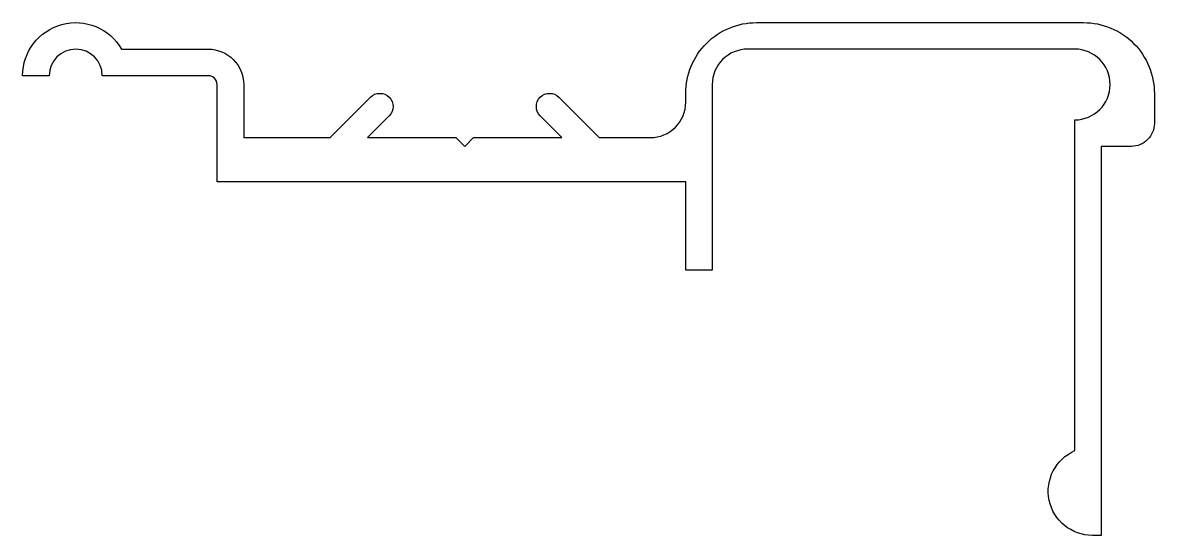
# Model space of a CAD drawing. Extents: x 520.4 to 584.4, y 919.8 to 948.8.
import ezdxf

# ---------------------------------------------------------------- set-up
doc = ezdxf.new("R2010")
doc.units = 0
doc.layers.add('ANA', color=220, linetype='CONTINUOUS')

msp = doc.modelspace()

# ---------------------------------------------------------------- linework, layer by layer
at = {"layer": 'ANA', "color": 0}
msp.add_lwpolyline([(583.142, 941.819), (581.442, 941.819), (581.442, 919.819), (580.942, 919.819, -0.812836), (579.942, 924.61), (579.942, 943.319, 1), (579.942, 947.319), (561.442, 947.319, 0.414214), (559.442, 945.319), (559.442, 934.819), (557.942, 934.819), (557.942, 939.819), (531.442, 939.819), (531.442, 945.319, 0.414214), (530.942, 945.819), (524.942, 945.819, 1), (521.942, 945.819), (520.442, 945.819, -0.767327), (526.04, 947.319), (530.942, 947.319, -0.414214), (532.942, 945.319), (532.942, 942.319), (537.832, 942.319), (540.112, 944.599, -1), (541.172, 943.539), (539.953, 942.319), (544.942, 942.319), (545.442, 941.819), (545.942, 942.319), (550.932, 942.319), (549.712, 943.539, -1), (550.772, 944.599), (553.053, 942.319), (555.942, 942.319, 0.414214), (557.942, 944.319), (557.942, 944.819, -0.414214), (561.942, 948.819), (580.442, 948.819, -0.414214), (584.442, 944.819), (584.442, 943.119, -0.414214)], format="xyb", close=True, dxfattribs=at)

doc.saveas('drawing.dxf')
